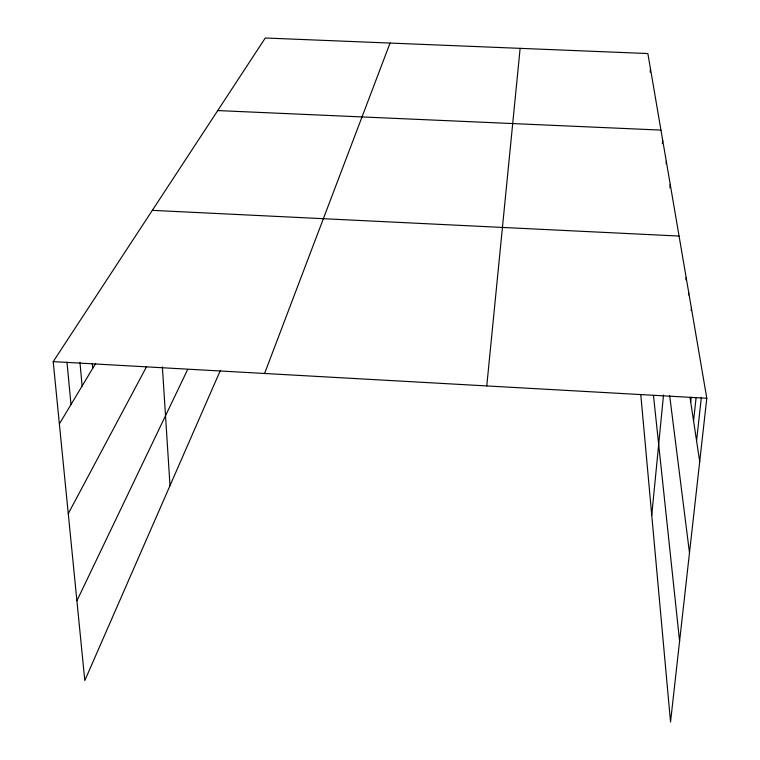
<?xml version="1.0" encoding="UTF-8"?>
<svg xmlns="http://www.w3.org/2000/svg" width="760" height="760" viewBox="0 0 760 760"><rect width="100%" height="100%" fill="white"/><g stroke="black" fill="none" stroke-linecap="round" stroke-linejoin="round"><path stroke-width="1.14" d="M650.151 72.19L650.446 68.656M662.359 143.621L662.672 140.154M666.092 163.732L666.301 161.414M669.892 187.853L670.225 184.338M651.747 515.242L663.518 395M486.77 385.938L520.135 48.355M685.928 279.898L686.166 277.552M688.494 294.918L688.731 292.581M691.172 310.584L691.41 308.256M690.707 401.974L691.211 397.252M693.567 420.945L696.122 397.404M696.568 440.819L701.356 397.337M220.276 370.604L84.806 680.542L53.2 361.627L265.287 38L647.862 53.542L706.8 398.269L670.538 722L640.784 394.611M264.584 373.474L390.06 43.073M76.903 600.761L187.701 369.398M68.267 513.656L146.632 366.558M59.375 423.918L95.703 363.337M217.721 110.57L660.953 130.102M152.332 210.349L679.069 236.056M53.2 361.627L706.8 398.269M690.023 397.433L699.703 461.652M669.664 395.647L689.491 552.843M653.476 395.513L679.592 641.202M66.984 362.149L70.993 404.538M79.962 362.425L82.099 386.023M92.311 363.679L92.71 368.324M162.383 366.928L170.002 485.621"/></g></svg>
